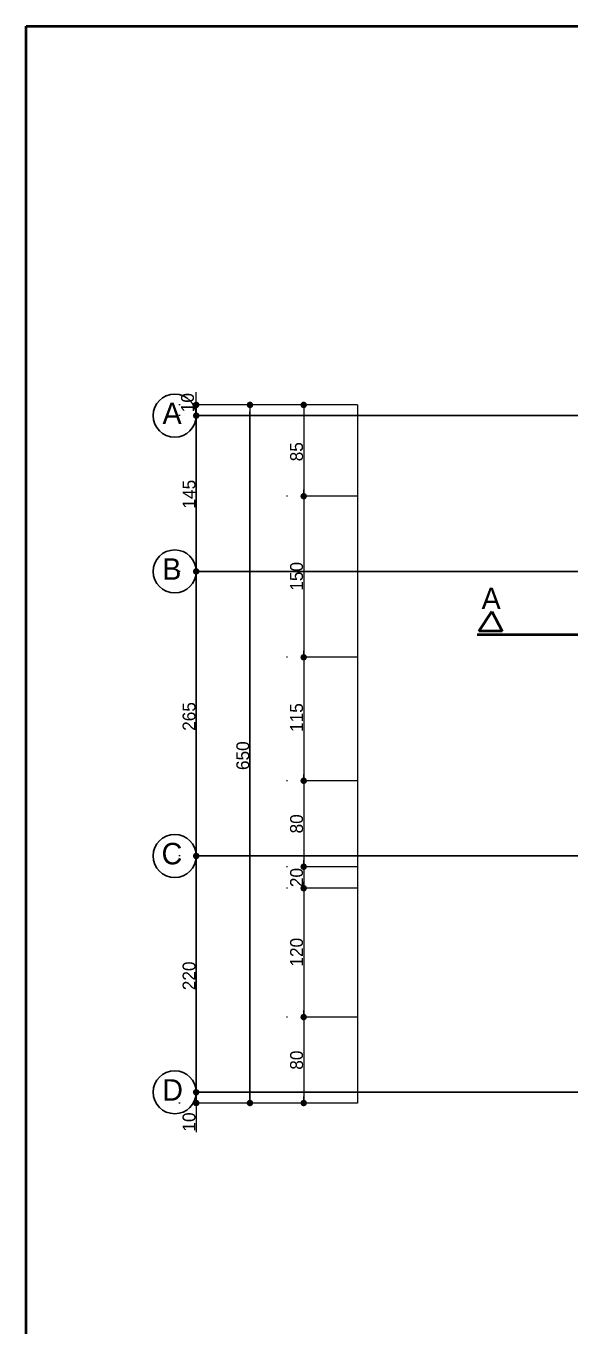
# Model space of a CAD drawing. Header units: millimetres. Extents: x 9537.41 to 9541.95, y -1431.78 to -1431.38.
# Drawn here: x 9537.4146 to 9537.516, y -1431.6184 to -1431.3761 of the extents above; entities that cross this region are included whole.
import ezdxf

# ---------------------------------------------------------------- set-up
doc = ezdxf.new("R2010")
doc.units = ezdxf.units.MM
doc.linetypes.add('ACAD_ISO04W100', pattern=[30, 24, -3, 0, -3])
doc.linetypes.add('ACAD_ISO06W100', pattern=[36, 24, -3, 0, -3, 0, -3, 0, -3])
for name, color, linetype, lineweight in [('aks', 6, 'Continuous', 35), ('duvar', 214, 'Continuous', 50), ('kesit', 3, 'Continuous', 50), ('kolon', 6, 'Continuous', 35), ('yazı', 161, 'Continuous', 35), ('ölçü', 4, 'Continuous', 25)]:
    doc.layers.add(name, color=color, linetype=linetype, lineweight=lineweight)

msp = doc.modelspace()

# ---------------------------------------------------------------- linework, layer by layer
at = {"color": 0, "linetype": 'ByBlock', "lineweight": -2}
for p, q in [((9537.44627, -1431.44609), (9537.44627, -1431.44549)), ((9537.45627, -1431.44729), (9537.45627, -1431.44789)), ((9537.46627, -1431.44729), (9537.46627, -1431.44789)), ((9537.44627, -1431.44929), (9537.44627, -1431.44989)), ((9537.44627, -1431.44929), (9537.44627, -1431.44989)), ((9537.46627, -1431.46309), (9537.46627, -1431.46249)), ((9537.46627, -1431.46429), (9537.46627, -1431.46489)), ((9537.44627, -1431.47709), (9537.44627, -1431.47649)), ((9537.44627, -1431.47829), (9537.44627, -1431.47889)), ((9537.46627, -1431.49309), (9537.46627, -1431.49249)), ((9537.46627, -1431.49429), (9537.46627, -1431.49489)), ((9537.46627, -1431.51609), (9537.46627, -1431.51549)), ((9537.46627, -1431.51729), (9537.46627, -1431.51789)), ((9537.44627, -1431.53009), (9537.44627, -1431.52949)), ((9537.44627, -1431.53129), (9537.44627, -1431.53189)), ((9537.46627, -1431.53209), (9537.46627, -1431.53149)), ((9537.46627, -1431.53329), (9537.46627, -1431.53389)), ((9537.46627, -1431.53609), (9537.46627, -1431.53549)), ((9537.46627, -1431.53729), (9537.46627, -1431.53789)), ((9537.46627, -1431.56009), (9537.46627, -1431.55949)), ((9537.46627, -1431.56129), (9537.46627, -1431.56189)), ((9537.44627, -1431.57409), (9537.44627, -1431.57349)), ((9537.44627, -1431.57409), (9537.44627, -1431.57349)), ((9537.44627, -1431.57729), (9537.44627, -1431.57789)), ((9537.45627, -1431.57609), (9537.45627, -1431.57549)), ((9537.46627, -1431.57609), (9537.46627, -1431.57549))]:
    msp.add_line(p, q, dxfattribs=at)
at = {"color": 0, "linetype": 'ByBlock', "const_width": 0.0006}
for points in [[(9537.44627, -1431.44639, 1), (9537.44627, -1431.44699, 1)], [(9537.45627, -1431.44699, 1), (9537.45627, -1431.44639, 1)], [(9537.46627, -1431.44699, 1), (9537.46627, -1431.44639, 1)], [(9537.44627, -1431.44899, 1), (9537.44627, -1431.44839, 1)], [(9537.44627, -1431.44899, 1), (9537.44627, -1431.44839, 1)], [(9537.46627, -1431.46339, 1), (9537.46627, -1431.46399, 1)], [(9537.46627, -1431.46399, 1), (9537.46627, -1431.46339, 1)], [(9537.44627, -1431.47739, 1), (9537.44627, -1431.47799, 1)], [(9537.44627, -1431.47799, 1), (9537.44627, -1431.47739, 1)], [(9537.46627, -1431.49339, 1), (9537.46627, -1431.49399, 1)], [(9537.46627, -1431.49399, 1), (9537.46627, -1431.49339, 1)], [(9537.46627, -1431.51639, 1), (9537.46627, -1431.51699, 1)], [(9537.46627, -1431.51699, 1), (9537.46627, -1431.51639, 1)], [(9537.44627, -1431.53039, 1), (9537.44627, -1431.53099, 1)], [(9537.44627, -1431.53099, 1), (9537.44627, -1431.53039, 1)], [(9537.46627, -1431.53239, 1), (9537.46627, -1431.53299, 1)], [(9537.46627, -1431.53299, 1), (9537.46627, -1431.53239, 1)], [(9537.46627, -1431.53639, 1), (9537.46627, -1431.53699, 1)], [(9537.46627, -1431.53699, 1), (9537.46627, -1431.53639, 1)], [(9537.46627, -1431.56039, 1), (9537.46627, -1431.56099, 1)], [(9537.46627, -1431.56099, 1), (9537.46627, -1431.56039, 1)], [(9537.44627, -1431.57439, 1), (9537.44627, -1431.57499, 1)], [(9537.44627, -1431.57439, 1), (9537.44627, -1431.57499, 1)], [(9537.44627, -1431.57699, 1), (9537.44627, -1431.57639, 1)], [(9537.45627, -1431.57639, 1), (9537.45627, -1431.57699, 1)], [(9537.46627, -1431.57639, 1), (9537.46627, -1431.57699, 1)]]:
    msp.add_lwpolyline(points, format="xyb", close=True, dxfattribs=at)
at = {"layer": 'aks', "linetype": 'ACAD_ISO06W100'}
for p, q in [((9538.01827, -1431.44869), (9537.44627, -1431.44869)), ((9538.01827, -1431.47769), (9537.44627, -1431.47769)), ((9538.01827, -1431.53069), (9537.44627, -1431.53069)), ((9538.01827, -1431.57469), (9537.44627, -1431.57469))]:
    msp.add_line(p, q, dxfattribs=at)
at = {"layer": 'duvar'}
for p, q in [((9537.41462, -1431.37613), (9538.05106, -1431.37613)), ((9537.41462, -1431.747), (9537.41462, -1431.37613))]:
    msp.add_line(p, q, dxfattribs=at)
at = {"layer": 'kesit'}
for p, q in [((9537.49884, -1431.4888), (9537.50124, -1431.48516)), ((9537.50124, -1431.48516), (9537.50317, -1431.4888)), ((9537.50317, -1431.4888), (9537.49884, -1431.4888))]:
    msp.add_line(p, q, dxfattribs=at)
at = {"layer": 'kesit', "linetype": 'ACAD_ISO04W100'}
msp.add_line((9537.49855, -1431.48942), (9537.96782, -1431.48942), dxfattribs=at)
at = {"layer": 'kolon'}
for centre in [(9537.44227, -1431.44869), (9537.44227, -1431.47769), (9537.44227, -1431.53069), (9537.44227, -1431.57469)]:
    msp.add_circle(centre, 0.004, dxfattribs=at)
at = {"layer": 'ölçü'}
for p, q in [((9537.44627, -1431.44549), (9537.44627, -1431.44429)), ((9537.44327, -1431.44669), (9537.44307, -1431.44669)), ((9537.44327, -1431.44869), (9537.44307, -1431.44869)), ((9537.44327, -1431.44869), (9537.44307, -1431.44869)), ((9537.47627, -1431.44669), (9537.44627, -1431.44669)), ((9537.44627, -1431.44669), (9537.44627, -1431.57669)), ((9537.44627, -1431.44869), (9537.44627, -1431.44669)), ((9537.45327, -1431.44669), (9537.45307, -1431.44669)), ((9537.45627, -1431.44669), (9537.45627, -1431.57669)), ((9537.45627, -1431.57549), (9537.45627, -1431.44789)), ((9537.46327, -1431.44669), (9537.46307, -1431.44669)), ((9537.46627, -1431.44669), (9537.46627, -1431.57669)), ((9537.46627, -1431.44789), (9537.46627, -1431.46249)), ((9537.47627, -1431.44669), (9537.47627, -1431.57669)), ((9537.44627, -1431.47649), (9537.44627, -1431.44989)), ((9537.44627, -1431.44989), (9537.44627, -1431.45109)), ((9537.46327, -1431.46369), (9537.46307, -1431.46369)), ((9537.46327, -1431.46369), (9537.46307, -1431.46369)), ((9537.47627, -1431.46369), (9537.46627, -1431.46369)), ((9537.46627, -1431.46489), (9537.46627, -1431.49249)), ((9537.44327, -1431.47769), (9537.44307, -1431.47769)), ((9537.44327, -1431.47769), (9537.44307, -1431.47769)), ((9537.44627, -1431.52949), (9537.44627, -1431.47889)), ((9537.46327, -1431.49369), (9537.46307, -1431.49369)), ((9537.46327, -1431.49369), (9537.46307, -1431.49369)), ((9537.47627, -1431.49369), (9537.46627, -1431.49369)), ((9537.46627, -1431.49489), (9537.46627, -1431.51549)), ((9537.46327, -1431.51669), (9537.46307, -1431.51669)), ((9537.46327, -1431.51669), (9537.46307, -1431.51669)), ((9537.47627, -1431.51669), (9537.46627, -1431.51669)), ((9537.46627, -1431.51789), (9537.46627, -1431.53149)), ((9537.44327, -1431.53069), (9537.44307, -1431.53069)), ((9537.44327, -1431.53069), (9537.44307, -1431.53069)), ((9537.44627, -1431.57349), (9537.44627, -1431.53189)), ((9537.46327, -1431.53269), (9537.46307, -1431.53269)), ((9537.46327, -1431.53269), (9537.46307, -1431.53269)), ((9537.47627, -1431.53269), (9537.46627, -1431.53269)), ((9537.46627, -1431.53389), (9537.46627, -1431.53549)), ((9537.46327, -1431.53669), (9537.46307, -1431.53669)), ((9537.46327, -1431.53669), (9537.46307, -1431.53669)), ((9537.47627, -1431.53669), (9537.46627, -1431.53669)), ((9537.46627, -1431.53789), (9537.46627, -1431.55949)), ((9537.46327, -1431.56069), (9537.46307, -1431.56069)), ((9537.46327, -1431.56069), (9537.46307, -1431.56069)), ((9537.47627, -1431.56069), (9537.46627, -1431.56069)), ((9537.46627, -1431.56189), (9537.46627, -1431.57549)), ((9537.44627, -1431.57349), (9537.44627, -1431.57229)), ((9537.44327, -1431.57469), (9537.44307, -1431.57469)), ((9537.44627, -1431.57469), (9537.44627, -1431.57669)), ((9537.44927, -1431.57469), (9537.44947, -1431.57469)), ((9537.44327, -1431.57669), (9537.44307, -1431.57669)), ((9537.47627, -1431.57669), (9537.44627, -1431.57669)), ((9537.45327, -1431.57669), (9537.45307, -1431.57669)), ((9537.46327, -1431.57669), (9537.46307, -1431.57669)), ((9537.44627, -1431.57789), (9537.44627, -1431.58214))]:
    msp.add_line(p, q, dxfattribs=at)

# ---------------------------------------------------------------- texts
at = {"layer": 'yazı'}
for s, p in [('A', (9537.44, -1431.45025)), ('B', (9537.43995, -1431.47925)), ('A', (9537.49936, -1431.48472)), ('C', (9537.43983, -1431.53225)), ('D', (9537.43995, -1431.57625))]:
    msp.add_text(s, height=0.004, dxfattribs=at).set_placement(p)
at = {"layer": 'ölçü'}
for s, p in [('10', (9537.44585, -1431.44805)), ('85', (9537.46614, -1431.45719)), ('145', (9537.44614, -1431.46599)), ('150', (9537.46614, -1431.48129)), ('265', (9537.44614, -1431.50739)), ('115', (9537.46614, -1431.50759)), ('650', (9537.45614, -1431.51469)), ('80', (9537.46614, -1431.52649)), ('20', (9537.46614, -1431.53649)), ('120', (9537.46614, -1431.55129)), ('220', (9537.44614, -1431.55569)), ('80', (9537.46614, -1431.57049)), ('10', (9537.44614, -1431.58201))]:
    msp.add_text(s, height=0.0024, rotation=90, dxfattribs=at).set_placement(p)

doc.saveas('drawing.dxf')
